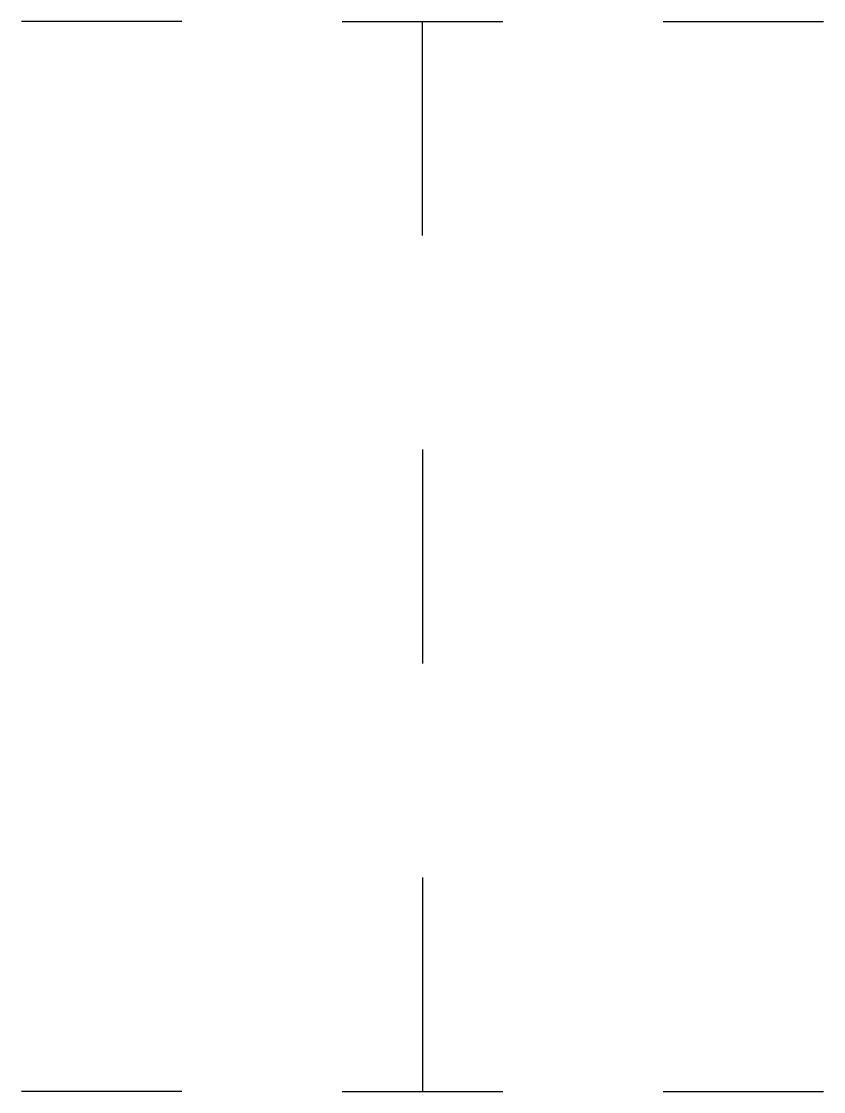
# Model space of a CAD drawing. Header units: millimetres. Extents: x -75 to 75, y -100 to 100.
import ezdxf

# ---------------------------------------------------------------- set-up
doc = ezdxf.new("R2010")
doc.units = ezdxf.units.MM

msp = doc.modelspace()

# ---------------------------------------------------------------- linework, layer by layer
at = {"color": 0, "linetype": 'ByBlock', "lineweight": -2}
for p, q in [((-45, 100), (-75, 100)), ((-15, 100), (15, 100)), ((0, 60), (0, 100)), ((45, 100), (75, 100)), ((0, 20), (0, -20)), ((0, -60), (0, -100)), ((-45, -100), (-75, -100)), ((-15, -100), (15, -100)), ((45, -100), (75, -100))]:
    msp.add_line(p, q, dxfattribs=at)

doc.saveas('drawing.dxf')
